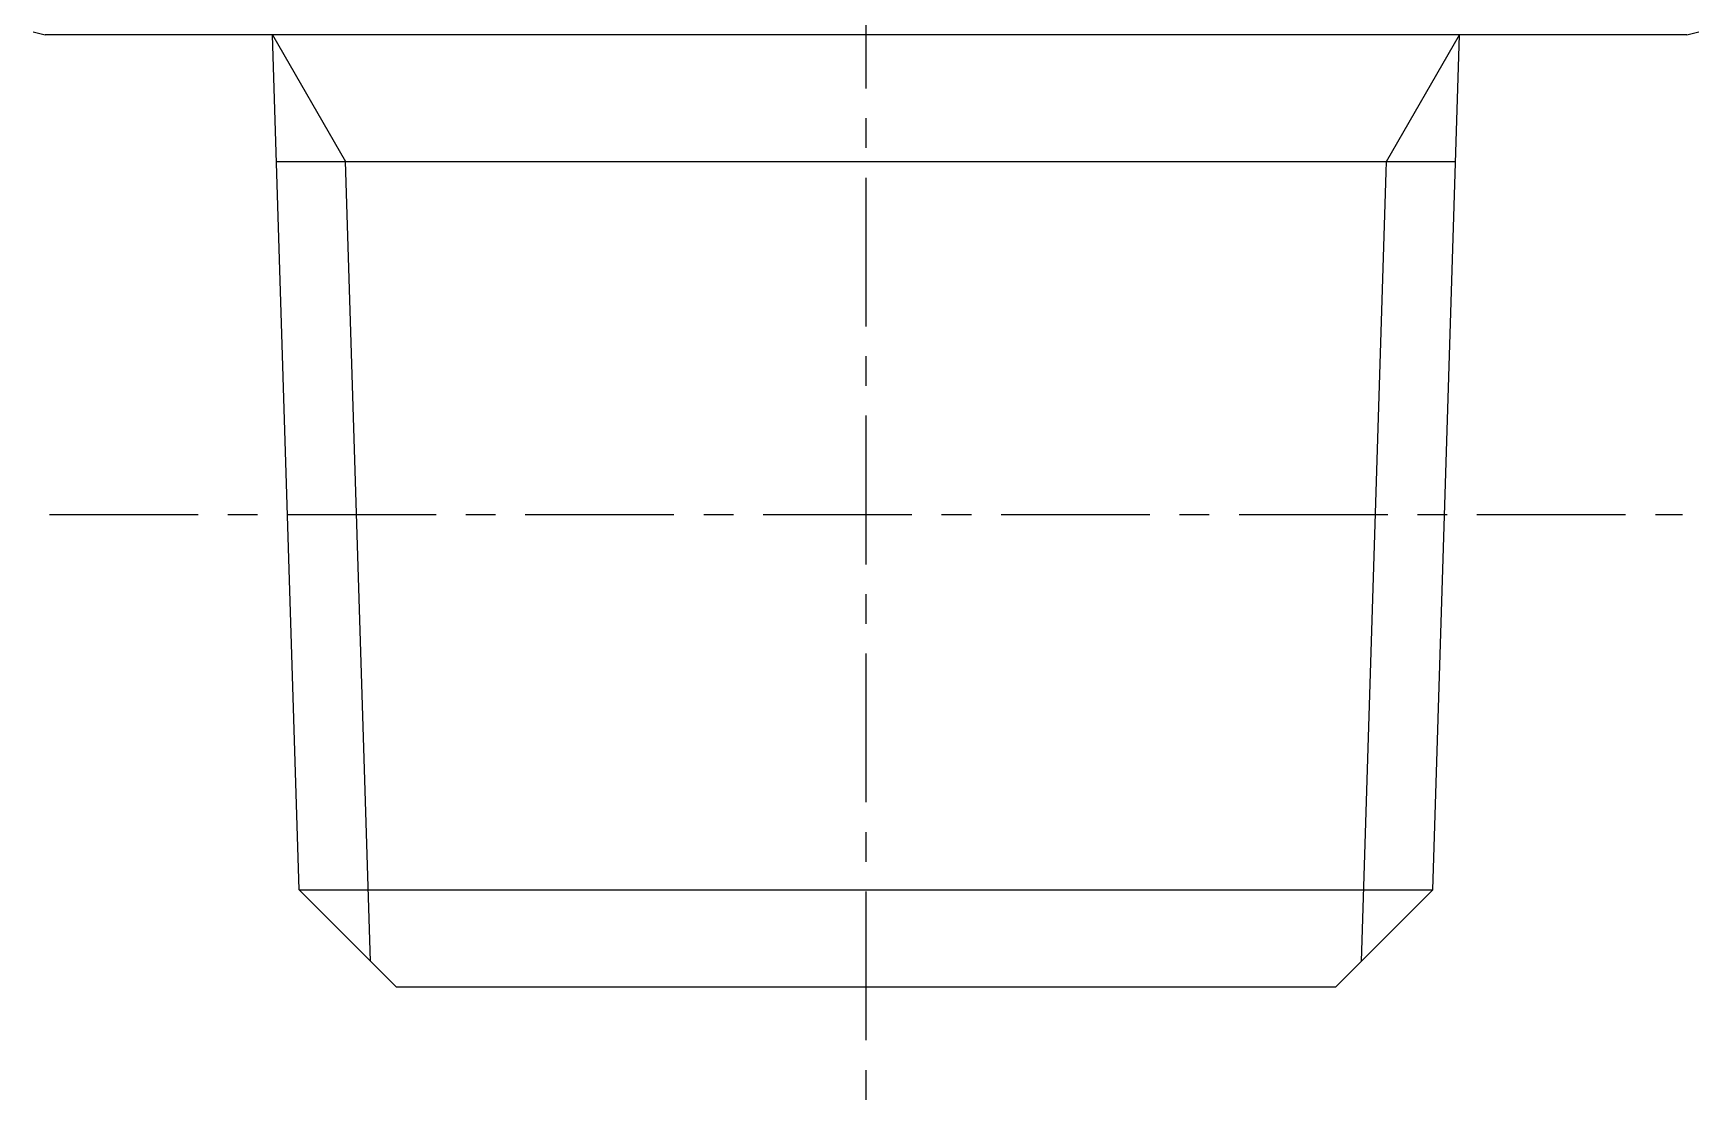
# Model space of a CAD drawing. Extents: x 1 to 109, y -17 to 70.
# Drawn here: x 93.2 to 107.2, y -2.56 to 6.45 of the extents above; entities that cross this region are included whole.
import ezdxf

# ---------------------------------------------------------------- set-up
doc = ezdxf.new("R2010")
doc.units = 0
doc.linetypes.add('CENTER', pattern=[2, 1.25, -0.25, 0.25, -0.25])
doc.layers.get('0').update_dxf_attribs({"linetype": 'CONTINUOUS'})
doc.layers.add('CENTER', color=1, linetype='CENTER')

msp = doc.modelspace()

# ---------------------------------------------------------------- linework, layer by layer
at = {"color": 7, "linetype": 'CONTINUOUS'}
for p, q in [((93.204, 6.463), (93.304, 6.436)), ((107.104, 6.436), (107.204, 6.463)), ((107.104, 6.436), (93.304, 6.436)), ((95.439, -0.749), (95.214, 6.436)), ((104.97, -0.749), (105.194, 6.436)), ((95.247, 5.372), (105.161, 5.372)), ((95.439, -0.749), (104.97, -0.749)), ((96.254, -1.564), (95.439, -0.749)), ((104.154, -1.564), (104.97, -0.749)), ((96.254, -1.564), (104.154, -1.564))]:
    msp.add_line(p, q, dxfattribs=at)
at = {"color": 3, "linetype": 'CONTINUOUS'}
for p, q in [((95.214, 6.436), (95.828, 5.372)), ((104.58, 5.372), (105.194, 6.436)), ((96.039, -1.348), (95.828, 5.372)), ((104.37, -1.348), (104.58, 5.372))]:
    msp.add_line(p, q, dxfattribs=at)
at = {"layer": 'CENTER', "color": 1, "linetype": 'CENTER'}
for p, q in [((100.204, 33.236), (100.204, -2.564)), ((93.34, 2.406), (107.068, 2.406))]:
    msp.add_line(p, q, dxfattribs=at)

doc.saveas('drawing.dxf')
